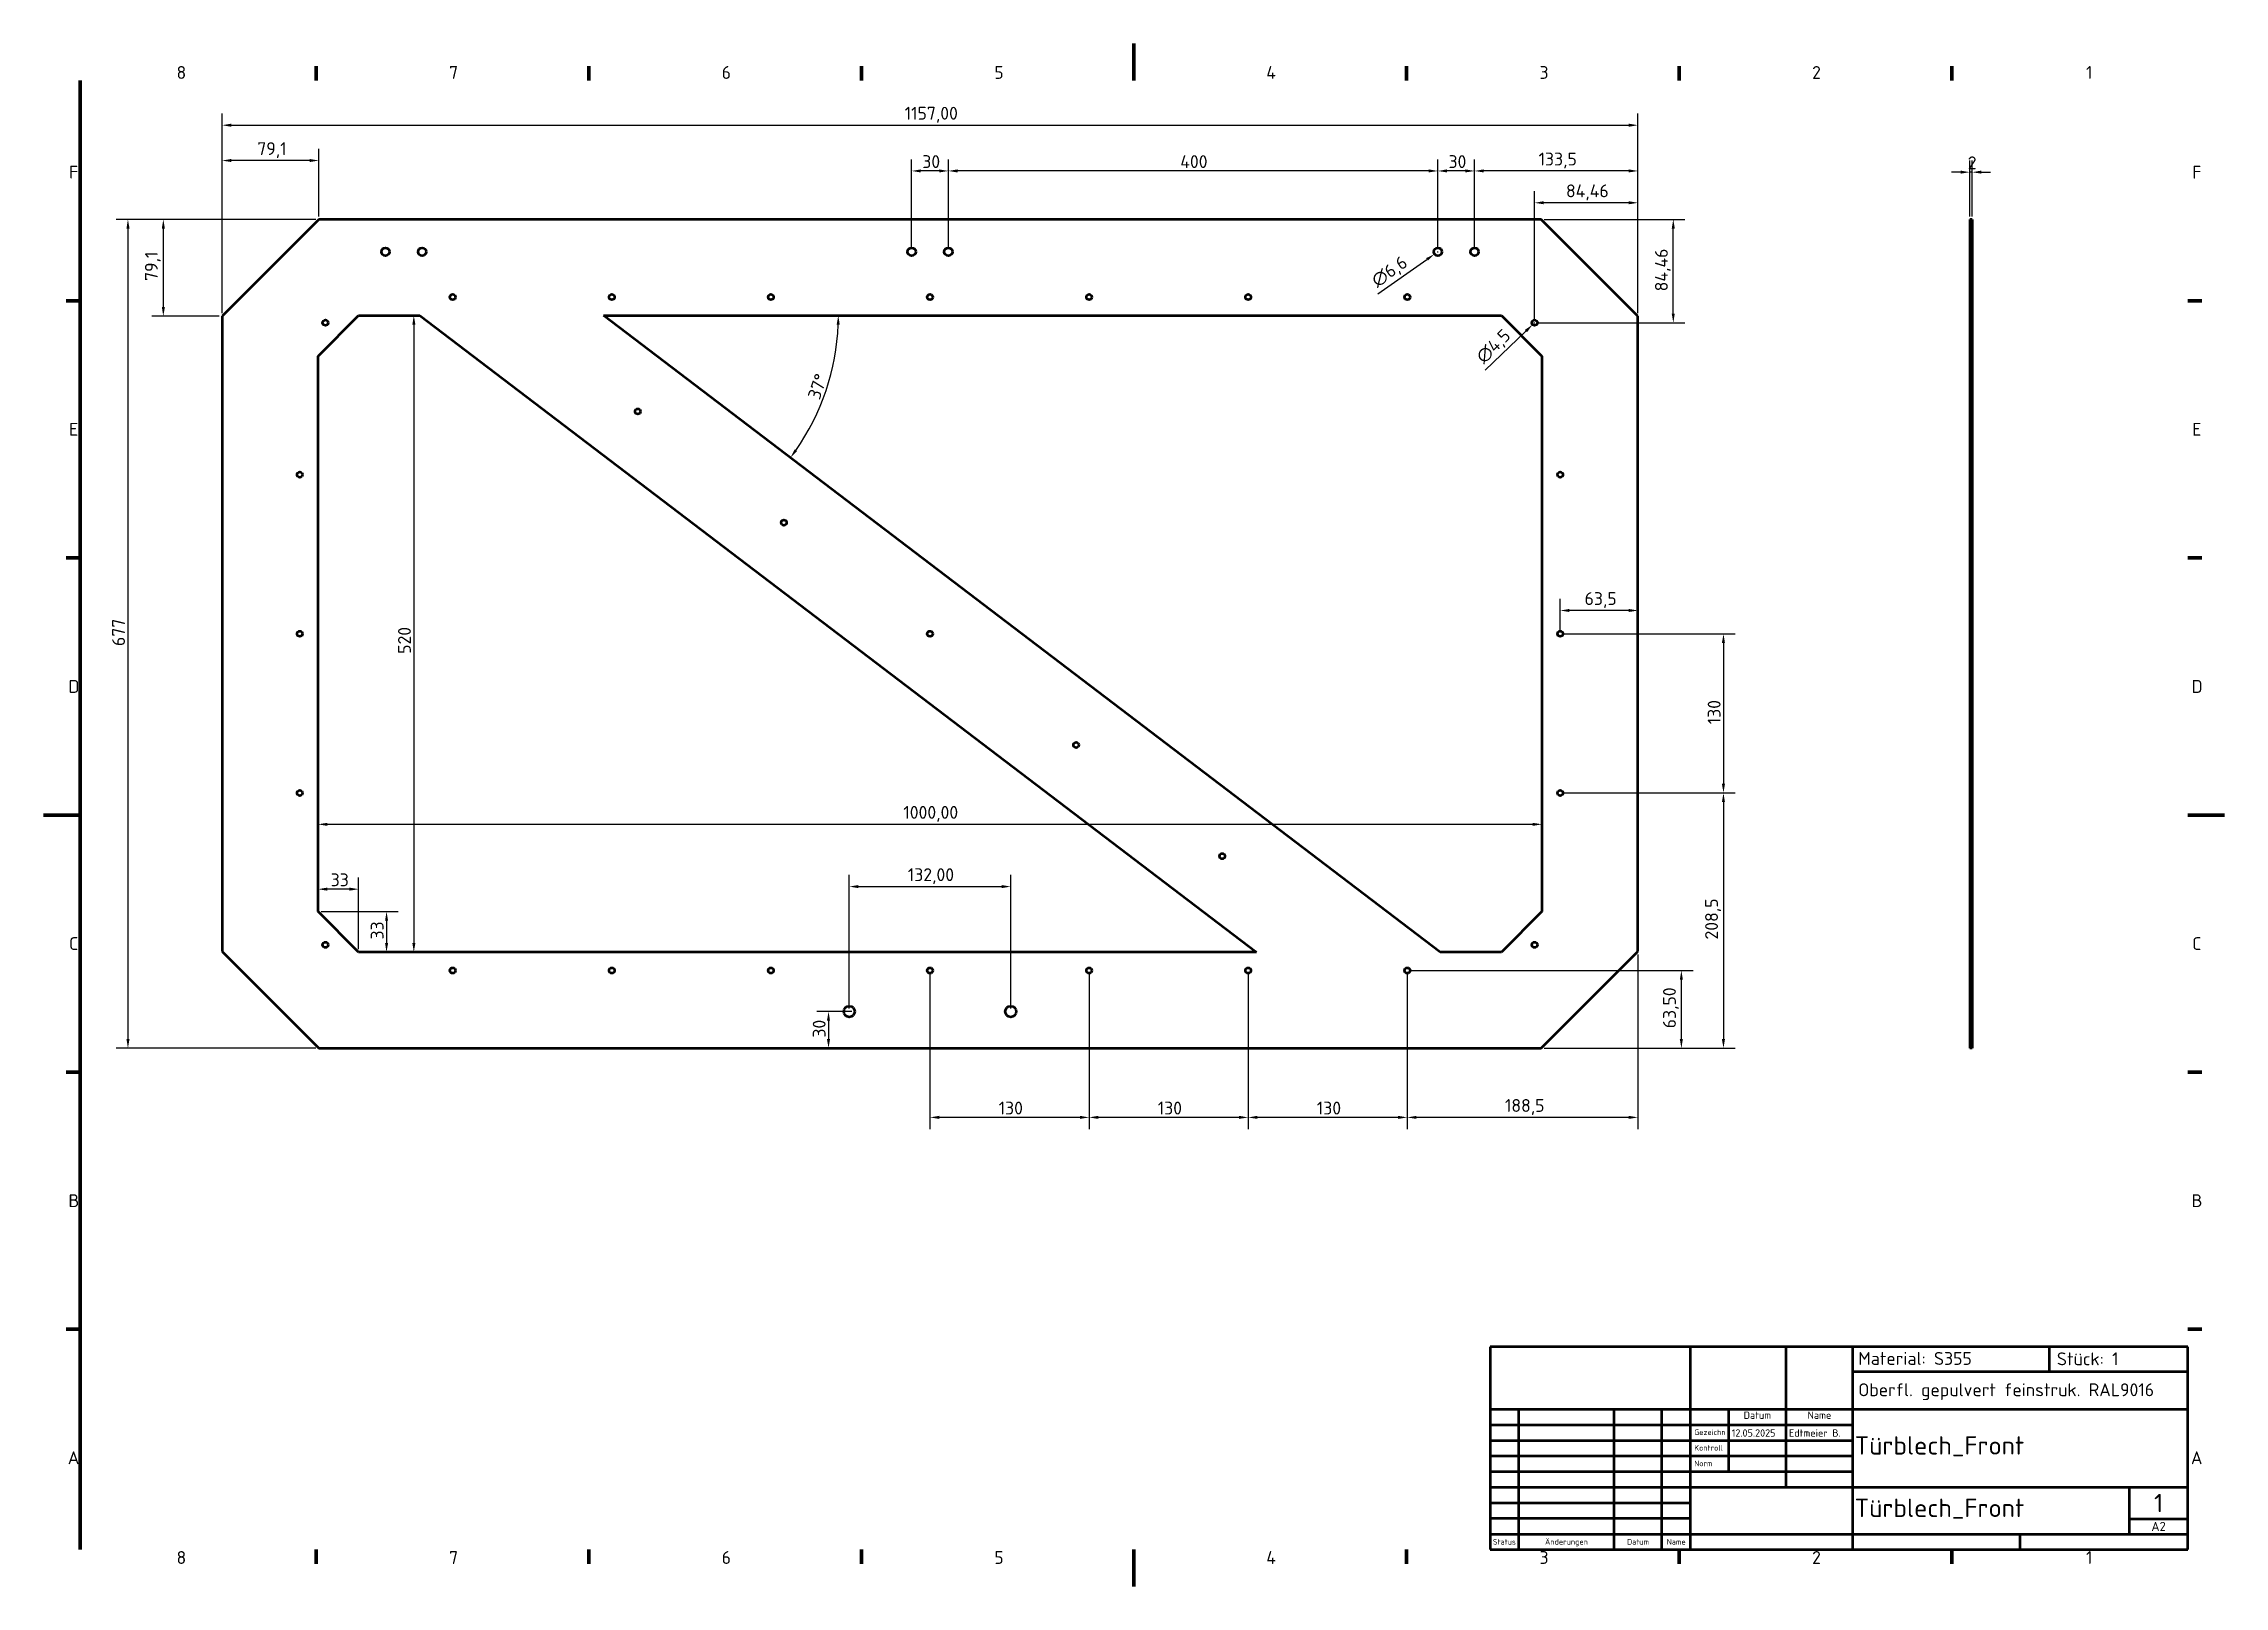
# Model space of a CAD drawing. Header units: millimetres. Extents: x 0 to 1782, y 0 to 1260.
import ezdxf
from ezdxf.enums import TextEntityAlignment as Align

# ---------------------------------------------------------------- set-up
doc = ezdxf.new("R2010")
doc.units = ezdxf.units.MM
doc.header["$LTSCALE"] = 3
doc.linetypes.add('DASHED', pattern=[0.2067, 0.1654, -0.0413])
for name, color, linetype, lineweight in [('Bemaßung (ISO)', 7, 'Continuous', 25), ('Rahmen (ISO)', 7, 'Continuous', 70), ('Sichtbar (ISO)', 7, 'Continuous', 50), ('Symbol (ISO)', 7, 'Continuous', 25), ('Titel (ISO)', 7, 'Continuous', 50), ('Verdeckt (ISO)', 7, 'DASHED', 35)]:
    doc.layers.add(name, color=color, linetype=linetype, lineweight=lineweight)
doc.styles.add('Notiztext (DIN)', font='isocpeur.ttf')
doc.styles.add('Textstil11', font='isocpeur.ttf')
doc.styles.add('Textstil13', font='isocpeur.ttf')
doc.styles.add('Textstil14', font='isocpeur.ttf')
doc.styles.add('Textstil19', font='isocpeur.ttf')
doc.dimstyles.new('Standard (DIN)', dxfattribs={"dimscale": 3, "dimtxt": 3.5, "dimasz": 2.5, "dimexe": 3.175, "dimexo": 0.8, "dimgap": 0.8, "dimtad": 1, "dimrnd": 1e-08, "dimzin": 0, "dimtxsty": 'Notiztext (DIN)', "dimcen": 0.09, "dimdle": 10, "dimclrd": 256, "dimclre": 256, "dimclrt": 256, "dimadec": 0, "dimazin": 0, "dimtfac": 1, "dimtmove": 0, "dimatfit": 3, "dimfxl": 0, "dimtolj": 1, "dimtzin": 0, "dimlwd": -1, "dimlwe": -1, "dimarcsym": 0})

# ---------------------------------------------------------------- blocks, each defined once
blk = doc.blocks.new('Ränder Vorgaberahmen')
at = {"layer": 'Rahmen (ISO)'}
for p, q in [((74.25, 410), (74.25, 413.9)), ((148.5, 410), (148.5, 413.9)), ((222.75, 410), (222.75, 413.9)), ((371.25, 410), (371.25, 413.9)), ((445.5, 410), (445.5, 413.9)), ((519.75, 410), (519.75, 413.9)), ((10, 350), (6.1, 350)), ((584, 350), (587.9, 350)), ((10, 280), (6.1, 280)), ((584, 280), (587.9, 280)), ((10, 140), (6.1, 140)), ((584, 140), (587.9, 140)), ((10, 70), (6.1, 70)), ((584, 70), (587.9, 70)), ((74.25, 10), (74.25, 6.1)), ((148.5, 10), (148.5, 6.1)), ((222.75, 10), (222.75, 6.1)), ((371.25, 10), (371.25, 6.1)), ((445.5, 10), (445.5, 6.1)), ((519.75, 10), (519.75, 6.1))]:
    blk.add_line(p, q, dxfattribs=at)
at = {"layer": 'Rahmen (ISO)', "flags": 128}
for points in [[(297, 420), (297, 410)], [(10, 10), (10, 410)], [(0, 210), (10, 210)], [(594, 210), (584, 210)], [(297, 0), (297, 10)]]:
    blk.add_lwpolyline(points, dxfattribs=at)
at = {"layer": 'Rahmen (ISO)', "char_height": 3.5, "attachment_point": 7, "style": 'Notiztext (DIN)'}
for s, insert in [('8', (36.2, 410.4)), ('7', (110.45, 410.4)), ('6', (184.7, 410.4)), ('5', (258.95, 410.4)), ('4', (333.03, 410.4)), ('3', (407.45, 410.4)), ('2', (481.7, 410.4)), ('1', (556.3, 410.4)), ('F', (6.93, 383.25)), ('F', (585.23, 383.25)), ('E', (6.93, 313.25)), ('E', (585.23, 313.25)), ('D', (6.75, 243.25)), ('D', (585.05, 243.25)), ('C', (6.93, 173.25)), ('C', (585.23, 173.25)), ('B', (6.75, 103.25)), ('B', (585.05, 103.25)), ('A', (6.58, 33.25)), ('A', (584.88, 33.25)), ('8', (36.2, 6.1)), ('7', (110.45, 6.1)), ('6', (184.7, 6.1)), ('5', (258.95, 6.1)), ('4', (333.03, 6.1)), ('3', (407.45, 6.1)), ('2', (481.7, 6.1)), ('1', (556.3, 6.1))]:
    blk.add_mtext(s, dxfattribs=dict(at, insert=insert))
blk = doc.blocks.new('Schriftfelder DIN')
at = {"layer": 'Titel (ISO)'}
for p, q in [((288.4, 155.08), (98.4, 155.08)), ((98.4, 155.08), (98.4, 99.83)), ((153, 99.83), (153, 155.08)), ((179, 138.08), (179, 155.08)), ((197.2, 99.83), (197.2, 155.08)), ((250.8, 148.33), (250.8, 155.08)), ((288.4, 99.83), (288.4, 155.08)), ((197.2, 148.33), (288.4, 148.33)), ((98.4, 138.08), (288.4, 138.08)), ((106.2, 99.83), (106.2, 138.08)), ((132.2, 99.83), (132.2, 138.08)), ((145.2, 99.83), (145.2, 138.08)), ((163.4, 121.08), (163.4, 138.08)), ((179, 116.83), (179, 138.08)), ((98.4, 133.83), (153, 133.83)), ((153, 133.83), (197.2, 133.83)), ((98.4, 129.58), (153, 129.58)), ((98.4, 125.33), (153, 125.33)), ((153, 129.58), (197.2, 129.58)), ((153, 125.33), (197.2, 125.33)), ((98.4, 121.08), (153, 121.08)), ((153, 121.08), (197.2, 121.08)), ((98.4, 116.83), (153, 116.83)), ((153, 116.83), (288.4, 116.83)), ((272.6, 104.08), (272.6, 116.83)), ((98.4, 112.58), (153, 112.58)), ((153, 108.33), (98.4, 108.33)), ((272.6, 108.22), (288.4, 108.22)), ((98.4, 104.08), (153, 104.08)), ((153, 104.08), (197.2, 104.08)), ((197.2, 104.08), (288.4, 104.08)), ((242.8, 99.83), (242.8, 104.08)), ((98.4, 99.83), (288.4, 99.83))]:
    blk.add_line(p, q, dxfattribs=at)
at = {"layer": 'Titel (ISO)', "style": 'Textstil14'}
for s, p in [('Datum', (171.2, 134.83)), ('Name', (188.1, 134.83))]:
    blk.add_text(s, height=2, dxfattribs=at).set_placement(p, align=Align.BOTTOM_CENTER)
at = {"layer": 'Titel (ISO)', "style": 'Textstil13'}
for s, p in [('Gezeichn', (154, 130.58)), ('Kontroll', (154, 126.33)), ('Norm', (154, 122.08))]:
    blk.add_text(s, height=1.5, dxfattribs=at).set_placement(p, align=Align.BOTTOM_LEFT)
for s, p in [('Status', (102.3, 101.95)), ('Änderungen', (119.2, 101.95)), ('Datum', (138.7, 101.95)), ('Name', (149.1, 101.95))]:
    blk.add_text(s, height=1.5, dxfattribs=at).set_placement(p, align=Align.MIDDLE_CENTER)
at = {"layer": 'Titel (ISO)'}
for tag, p, height, style in [('ERSTELLUNGSDATUM_001', (164.2, 130.58), 2, 'Textstil14'), ('AUTOR_001', (179.8, 130.58), 2, 'Textstil14'), ('TITEL_001', (197.7, 125.7), 5, 'Textstil11'), ('BAUTEILNUMMER_001', (197.7, 108.7), 5, 'Textstil11'), ('Blattnummer_001', (279.25, 110.02), 5, 'Textstil11'), ('Blattgröße_001', (278.51, 104.9), 2.49, 'Textstil19')]:
    blk.add_attdef(tag, p, '', height=height, dxfattribs=dict(at, style=style))
at = {"layer": 'Titel (ISO)', "style": 'Textstil14'}
for tag, p in [('KONTROLLDATUM', (164.4, 126.33)), ('KONTROLLIERT_VON', (180, 126.33)), ('GENEHM.DAT._KONSTR.', (164.4, 122.08)), ('KONSTR._GEN._VON', (180, 122.08))]:
    blk.add_attdef(tag, text='', height=2, dxfattribs=at).set_placement(p, align=Align.BOTTOM_LEFT)
blk = doc.blocks.new('*D5')
at = {"layer": 'Bemaßung (ISO)'}
for p, q in [((222.5, 1116.5), (59.4, 1116.5)), ((68.9, 1109), (68.9, 447)), ((222.5, 439.5), (59.4, 439.5))]:
    blk.add_line(p, q, dxfattribs=at)
for points in [[(67.7, 1109), (70.2, 1109), (68.9, 1116.5)], [(67.7, 447), (70.2, 447), (68.9, 439.5)]]:
    blk.add_solid(points, dxfattribs=at)
at = {"layer": 'Defpoints', "color": 0}
for p in [(224.9, 1116.5), (68.9, 439.5), (224.9, 439.5)]:
    blk.add_point(p, dxfattribs=at)
at = {"layer": 'Bemaßung (ISO)', "insert": (56, 768), "char_height": 10.5, "attachment_point": 1, "rotation": 90, "style": 'Notiztext (DIN)'}
blk.add_mtext('\\A1;677', dxfattribs=at)
blk = doc.blocks.new('*D6')
at = {"layer": 'Bemaßung (ISO)'}
for p, q in [((145.8, 1039.8), (145.8, 1202.9)), ((1302.8, 1039.8), (1302.8, 1202.9)), ((153.3, 1193.4), (1295.3, 1193.4))]:
    blk.add_line(p, q, dxfattribs=at)
for points in [[(153.3, 1194.6), (153.3, 1192.1), (145.8, 1193.4)], [(1295.3, 1194.6), (1295.3, 1192.1), (1302.8, 1193.4)]]:
    blk.add_solid(points, dxfattribs=at)
at = {"layer": 'Defpoints', "color": 0}
for p in [(1302.8, 1193.4), (145.8, 1037.4), (1302.8, 1037.4)]:
    blk.add_point(p, dxfattribs=at)
at = {"layer": 'Bemaßung (ISO)', "insert": (703.6, 1208.4), "char_height": 10.5, "attachment_point": 1, "style": 'Notiztext (DIN)'}
blk.add_mtext('\\A1;1157,00', dxfattribs=at)
blk = doc.blocks.new('*D7')
at = {"layer": 'Bemaßung (ISO)'}
for p, q in [((222.5, 1116.5), (88.3, 1116.5)), ((97.8, 1109), (97.8, 1044.9)), ((143.4, 1037.4), (88.3, 1037.4))]:
    blk.add_line(p, q, dxfattribs=at)
for points in [[(96.6, 1109), (99.1, 1109), (97.8, 1116.5)], [(96.6, 1044.9), (99.1, 1044.9), (97.8, 1037.4)]]:
    blk.add_solid(points, dxfattribs=at)
at = {"layer": 'Defpoints', "color": 0}
for p in [(224.9, 1116.5), (97.8, 1037.4), (145.8, 1037.4)]:
    blk.add_point(p, dxfattribs=at)
at = {"layer": 'Bemaßung (ISO)', "insert": (82.8, 1066.2), "char_height": 10.5, "attachment_point": 1, "rotation": 90, "style": 'Notiztext (DIN)'}
blk.add_mtext('\\A1;79,1', dxfattribs=at)
blk = doc.blocks.new('*D8')
at = {"layer": 'Bemaßung (ISO)'}
for p, q in [((145.8, 1039.8), (145.8, 1174)), ((217.4, 1164.5), (153.3, 1164.5)), ((224.9, 1118.9), (224.9, 1174))]:
    blk.add_line(p, q, dxfattribs=at)
for points in [[(153.3, 1165.8), (153.3, 1163.3), (145.8, 1164.5)], [(217.4, 1165.8), (217.4, 1163.3), (224.9, 1164.5)]]:
    blk.add_solid(points, dxfattribs=at)
at = {"layer": 'Defpoints', "color": 0}
for p in [(145.8, 1164.5), (224.9, 1116.5), (145.8, 1037.4)]:
    blk.add_point(p, dxfattribs=at)
at = {"layer": 'Bemaßung (ISO)', "insert": (174.6, 1179.5), "char_height": 10.5, "attachment_point": 1, "style": 'Notiztext (DIN)'}
blk.add_mtext('\\A1;79,1', dxfattribs=at)
blk = doc.blocks.new('*D9')
at = {"layer": 'Bemaßung (ISO)'}
for p, q in [((1169.3, 1092.4), (1169.3, 1165.5)), ((1302.8, 1039.8), (1302.8, 1165.5)), ((1295.3, 1156), (1176.8, 1156))]:
    blk.add_line(p, q, dxfattribs=at)
for points in [[(1176.8, 1157.3), (1176.8, 1154.8), (1169.3, 1156)], [(1295.3, 1157.3), (1295.3, 1154.8), (1302.8, 1156)]]:
    blk.add_solid(points, dxfattribs=at)
at = {"layer": 'Defpoints', "color": 0}
for p in [(1169.3, 1156), (1169.3, 1090), (1302.8, 1037.4)]:
    blk.add_point(p, dxfattribs=at)
at = {"layer": 'Bemaßung (ISO)', "insert": (1221.6, 1171), "char_height": 10.5, "attachment_point": 1, "style": 'Notiztext (DIN)'}
blk.add_mtext('\\A1;133,5', dxfattribs=at)
blk = doc.blocks.new('*D10')
at = {"layer": 'Bemaßung (ISO)'}
for p, q in [((1139.3, 1092.4), (1139.3, 1165.5)), ((1169.3, 1092.4), (1169.3, 1165.5)), ((1161.8, 1156), (1146.8, 1156))]:
    blk.add_line(p, q, dxfattribs=at)
for points in [[(1146.8, 1157.3), (1146.8, 1154.8), (1139.3, 1156)], [(1161.8, 1157.3), (1161.8, 1154.8), (1169.3, 1156)]]:
    blk.add_solid(points, dxfattribs=at)
at = {"layer": 'Defpoints', "color": 0}
for p in [(1139.3, 1156), (1139.3, 1090), (1169.3, 1090)]:
    blk.add_point(p, dxfattribs=at)
at = {"layer": 'Bemaßung (ISO)', "insert": (1148, 1168.9), "char_height": 10.5, "attachment_point": 1, "style": 'Notiztext (DIN)'}
blk.add_mtext('\\A1;30', dxfattribs=at)
blk = doc.blocks.new('*D11')
at = {"layer": 'Bemaßung (ISO)'}
for p, q in [((739.3, 1092.4), (739.3, 1165.5)), ((1139.3, 1092.4), (1139.3, 1165.5)), ((1131.8, 1156), (746.8, 1156))]:
    blk.add_line(p, q, dxfattribs=at)
for points in [[(746.8, 1157.3), (746.8, 1154.8), (739.3, 1156)], [(1131.8, 1157.3), (1131.8, 1154.8), (1139.3, 1156)]]:
    blk.add_solid(points, dxfattribs=at)
at = {"layer": 'Defpoints', "color": 0}
for p in [(739.3, 1156), (739.3, 1090), (1139.3, 1090)]:
    blk.add_point(p, dxfattribs=at)
at = {"layer": 'Bemaßung (ISO)', "insert": (928.8, 1168.9), "char_height": 10.5, "attachment_point": 1, "style": 'Notiztext (DIN)'}
blk.add_mtext('\\A1;400', dxfattribs=at)
blk = doc.blocks.new('*D12')
at = {"layer": 'Bemaßung (ISO)'}
for p, q in [((709.3, 1092.4), (709.3, 1165.5)), ((739.3, 1092.4), (739.3, 1165.5)), ((731.8, 1156), (716.8, 1156))]:
    blk.add_line(p, q, dxfattribs=at)
for points in [[(716.8, 1157.3), (716.8, 1154.8), (709.3, 1156)], [(731.8, 1157.3), (731.8, 1154.8), (739.3, 1156)]]:
    blk.add_solid(points, dxfattribs=at)
at = {"layer": 'Defpoints', "color": 0}
for p in [(709.3, 1156), (709.3, 1090), (739.3, 1090)]:
    blk.add_point(p, dxfattribs=at)
at = {"layer": 'Bemaßung (ISO)', "insert": (718, 1168.9), "char_height": 10.5, "attachment_point": 1, "style": 'Notiztext (DIN)'}
blk.add_mtext('\\A1;30', dxfattribs=at)
blk = doc.blocks.new('*D13')
at = {"layer": 'Bemaßung (ISO)'}
for p, q in [((1114.3, 500.6), (1114.3, 373.5)), ((1302.8, 516.2), (1302.8, 373.5)), ((1295.3, 383), (1121.8, 383))]:
    blk.add_line(p, q, dxfattribs=at)
for points in [[(1121.8, 384.3), (1121.8, 381.8), (1114.3, 383)], [(1295.3, 384.3), (1295.3, 381.8), (1302.8, 383)]]:
    blk.add_solid(points, dxfattribs=at)
at = {"layer": 'Defpoints', "color": 0}
for p in [(1302.8, 518.6), (1114.3, 503), (1114.3, 383)]:
    blk.add_point(p, dxfattribs=at)
at = {"layer": 'Bemaßung (ISO)', "insert": (1194.1, 398), "char_height": 10.5, "attachment_point": 1, "style": 'Notiztext (DIN)'}
blk.add_mtext('\\A1;188,5', dxfattribs=at)
blk = doc.blocks.new('*D14')
at = {"layer": 'Bemaßung (ISO)'}
for p, q in [((984.3, 500.6), (984.3, 373.5)), ((1114.3, 500.6), (1114.3, 373.5)), ((1106.8, 383), (991.8, 383))]:
    blk.add_line(p, q, dxfattribs=at)
for points in [[(991.8, 384.3), (991.8, 381.8), (984.3, 383)], [(1106.8, 384.3), (1106.8, 381.8), (1114.3, 383)]]:
    blk.add_solid(points, dxfattribs=at)
at = {"layer": 'Defpoints', "color": 0}
for p in [(984.3, 503), (1114.3, 503), (984.3, 383)]:
    blk.add_point(p, dxfattribs=at)
at = {"layer": 'Bemaßung (ISO)', "insert": (1040.4, 395.9), "char_height": 10.5, "attachment_point": 1, "style": 'Notiztext (DIN)'}
blk.add_mtext('\\A1;130', dxfattribs=at)
blk = doc.blocks.new('*D15')
at = {"layer": 'Bemaßung (ISO)'}
for p, q in [((854.3, 500.6), (854.3, 373.5)), ((984.3, 500.6), (984.3, 373.5)), ((976.8, 383), (861.8, 383))]:
    blk.add_line(p, q, dxfattribs=at)
for points in [[(861.8, 384.3), (861.8, 381.8), (854.3, 383)], [(976.8, 384.3), (976.8, 381.8), (984.3, 383)]]:
    blk.add_solid(points, dxfattribs=at)
at = {"layer": 'Defpoints', "color": 0}
for p in [(854.3, 503), (984.3, 503), (854.3, 383)]:
    blk.add_point(p, dxfattribs=at)
at = {"layer": 'Bemaßung (ISO)', "insert": (910.4, 395.9), "char_height": 10.5, "attachment_point": 1, "style": 'Notiztext (DIN)'}
blk.add_mtext('\\A1;130', dxfattribs=at)
blk = doc.blocks.new('*D16')
at = {"layer": 'Bemaßung (ISO)'}
for p, q in [((724.3, 500.6), (724.3, 373.5)), ((854.3, 500.6), (854.3, 373.5)), ((846.8, 383), (731.8, 383))]:
    blk.add_line(p, q, dxfattribs=at)
for points in [[(731.8, 384.3), (731.8, 381.8), (724.3, 383)], [(846.8, 384.3), (846.8, 381.8), (854.3, 383)]]:
    blk.add_solid(points, dxfattribs=at)
at = {"layer": 'Defpoints', "color": 0}
for p in [(724.3, 503), (854.3, 503), (724.3, 383)]:
    blk.add_point(p, dxfattribs=at)
at = {"layer": 'Bemaßung (ISO)', "insert": (780.4, 395.9), "char_height": 10.5, "attachment_point": 1, "style": 'Notiztext (DIN)'}
blk.add_mtext('\\A1;130', dxfattribs=at)
blk = doc.blocks.new('*D17')
at = {"layer": 'Bemaßung (ISO)'}
for p, q in [((658.3, 471.9), (658.3, 581)), ((665.8, 571.5), (782.8, 571.5)), ((790.3, 471.9), (790.3, 581))]:
    blk.add_line(p, q, dxfattribs=at)
for points in [[(665.8, 572.8), (665.8, 570.3), (658.3, 571.5)], [(782.8, 572.8), (782.8, 570.3), (790.3, 571.5)]]:
    blk.add_solid(points, dxfattribs=at)
at = {"layer": 'Defpoints', "color": 0}
for p in [(790.3, 571.5), (658.3, 469.5), (790.3, 469.5)]:
    blk.add_point(p, dxfattribs=at)
at = {"layer": 'Bemaßung (ISO)', "insert": (706.2, 586.5), "char_height": 10.5, "attachment_point": 1, "style": 'Notiztext (DIN)'}
blk.add_mtext('\\A1;132,00', dxfattribs=at)
blk = doc.blocks.new('*D18')
at = {"layer": 'Bemaßung (ISO)'}
for p, q in [((1116.7, 503), (1347.8, 503)), ((1338.3, 447), (1338.3, 495.5)), ((1226.1, 439.5), (1347.8, 439.5))]:
    blk.add_line(p, q, dxfattribs=at)
for points in [[(1337, 495.5), (1339.5, 495.5), (1338.3, 503)], [(1337, 447), (1339.5, 447), (1338.3, 439.5)]]:
    blk.add_solid(points, dxfattribs=at)
at = {"layer": 'Defpoints', "color": 0}
for p in [(1114.3, 503), (1338.3, 503), (1223.7, 439.5)]:
    blk.add_point(p, dxfattribs=at)
at = {"layer": 'Bemaßung (ISO)', "insert": (1323.3, 455.8), "char_height": 10.5, "attachment_point": 1, "rotation": 90, "style": 'Notiztext (DIN)'}
blk.add_mtext('\\A1;63,50', dxfattribs=at)
blk = doc.blocks.new('*D19')
at = {"layer": 'Bemaßung (ISO)'}
for p, q in [((1241.7, 778), (1382.2, 778)), ((1372.7, 770.5), (1372.7, 655.5)), ((1241.7, 648), (1382.2, 648))]:
    blk.add_line(p, q, dxfattribs=at)
for points in [[(1371.4, 770.5), (1373.9, 770.5), (1372.7, 778)], [(1371.4, 655.5), (1373.9, 655.5), (1372.7, 648)]]:
    blk.add_solid(points, dxfattribs=at)
at = {"layer": 'Defpoints', "color": 0}
for p in [(1239.3, 778), (1239.3, 648), (1372.7, 648)]:
    blk.add_point(p, dxfattribs=at)
at = {"layer": 'Bemaßung (ISO)', "insert": (1359.8, 704.1), "char_height": 10.5, "attachment_point": 1, "rotation": 90, "style": 'Notiztext (DIN)'}
blk.add_mtext('\\A1;130', dxfattribs=at)
blk = doc.blocks.new('*D20')
at = {"layer": 'Bemaßung (ISO)'}
for p, q in [((1241.7, 648), (1382.2, 648)), ((1372.7, 640.5), (1372.7, 447)), ((1226.1, 439.5), (1382.2, 439.5))]:
    blk.add_line(p, q, dxfattribs=at)
for points in [[(1371.4, 640.5), (1373.9, 640.5), (1372.7, 648)], [(1371.4, 447), (1373.9, 447), (1372.7, 439.5)]]:
    blk.add_solid(points, dxfattribs=at)
at = {"layer": 'Defpoints', "color": 0}
for p in [(1239.3, 648), (1223.7, 439.5), (1372.7, 439.5)]:
    blk.add_point(p, dxfattribs=at)
at = {"layer": 'Bemaßung (ISO)', "insert": (1357.7, 528.3), "char_height": 10.5, "attachment_point": 1, "rotation": 90, "style": 'Notiztext (DIN)'}
blk.add_mtext('\\A1;208,5', dxfattribs=at)
blk = doc.blocks.new('*D21')
at = {"layer": 'Bemaßung (ISO)'}
for p, q in [((1239.3, 780.4), (1239.3, 806.6)), ((1295.3, 797), (1246.8, 797))]:
    blk.add_line(p, q, dxfattribs=at)
for points in [[(1246.8, 798.3), (1246.8, 795.8), (1239.3, 797)], [(1295.3, 798.3), (1295.3, 795.8), (1302.8, 797)]]:
    blk.add_solid(points, dxfattribs=at)
at = {"layer": 'Defpoints', "color": 0}
for p in [(1239.3, 797), (1302.8, 797), (1239.3, 778)]:
    blk.add_point(p, dxfattribs=at)
at = {"layer": 'Bemaßung (ISO)', "insert": (1259.2, 812), "char_height": 10.5, "attachment_point": 1, "style": 'Notiztext (DIN)'}
blk.add_mtext('\\A1;63,5', dxfattribs=at)
blk = doc.blocks.new('*D22')
at = {"layer": 'Bemaßung (ISO)'}
for p, q in [((1218.3, 1034.4), (1218.3, 1139.5)), ((1295.3, 1130), (1225.8, 1130)), ((1302.8, 1039.8), (1302.8, 1139.5))]:
    blk.add_line(p, q, dxfattribs=at)
for points in [[(1225.8, 1131.3), (1225.8, 1128.8), (1218.3, 1130)], [(1295.3, 1131.3), (1295.3, 1128.8), (1302.8, 1130)]]:
    blk.add_solid(points, dxfattribs=at)
at = {"layer": 'Defpoints', "color": 0}
for p in [(1218.3, 1130), (1302.8, 1037.4), (1218.3, 1032)]:
    blk.add_point(p, dxfattribs=at)
at = {"layer": 'Bemaßung (ISO)', "insert": (1244, 1145), "char_height": 10.5, "attachment_point": 1, "style": 'Notiztext (DIN)'}
blk.add_mtext('\\A1;84,46', dxfattribs=at)
blk = doc.blocks.new('*D23')
at = {"layer": 'Bemaßung (ISO)'}
for p, q in [((1226.1, 1116.5), (1341.2, 1116.5)), ((1331.7, 1039.5), (1331.7, 1109)), ((1220.7, 1032), (1341.2, 1032))]:
    blk.add_line(p, q, dxfattribs=at)
for points in [[(1330.4, 1109), (1332.9, 1109), (1331.7, 1116.5)], [(1330.4, 1039.5), (1332.9, 1039.5), (1331.7, 1032)]]:
    blk.add_solid(points, dxfattribs=at)
at = {"layer": 'Defpoints', "color": 0}
for p in [(1223.7, 1116.5), (1331.7, 1116.5), (1218.3, 1032)]:
    blk.add_point(p, dxfattribs=at)
at = {"layer": 'Bemaßung (ISO)', "insert": (1316.7, 1057.7), "char_height": 10.5, "attachment_point": 1, "rotation": 90, "style": 'Notiztext (DIN)'}
blk.add_mtext('\\A1;84,46', dxfattribs=at)
blk = doc.blocks.new('*D24')
at = {"layer": 'Bemaßung (ISO)'}
for p, q in [((1177.9, 993.3), (1211.3, 1025.3)), ((1218.1, 1032), (1218.6, 1032)), ((1218.3, 1031.8), (1218.3, 1032.3))]:
    blk.add_line(p, q, dxfattribs=at)
blk.add_solid([(1210.4, 1026.2), (1212.2, 1024.4), (1216.7, 1030.5)], dxfattribs=at)
at = {"layer": 'Defpoints', "color": 0}
for p in [(1220, 1033.6), (1216.7, 1030.5)]:
    blk.add_point(p, dxfattribs=at)
at = {"layer": 'Bemaßung (ISO)', "insert": (1169.3, 1005.8), "char_height": 10.5, "attachment_point": 1, "rotation": 43.7989, "style": 'Notiztext (DIN)'}
blk.add_mtext('\\A1;∅4,5', dxfattribs=at)
blk = doc.blocks.new('*D25')
at = {"layer": 'Bemaßung (ISO)'}
for p, q in [((1139, 1090), (1139.6, 1090)), ((1139.3, 1089.7), (1139.3, 1090.3)), ((1090.2, 1055.7), (1130.4, 1083.8))]:
    blk.add_line(p, q, dxfattribs=at)
blk.add_solid([(1129.7, 1084.8), (1131.2, 1082.8), (1136.6, 1088.1)], dxfattribs=at)
at = {"layer": 'Defpoints', "color": 0}
for p in [(1136.6, 1088.1), (1142, 1091.9)]:
    blk.add_point(p, dxfattribs=at)
at = {"layer": 'Bemaßung (ISO)', "insert": (1083.6, 1069.4), "char_height": 10.5, "attachment_point": 1, "rotation": 34.9118, "style": 'Notiztext (DIN)'}
blk.add_mtext('\\A1;∅6,6', dxfattribs=at)
blk = doc.blocks.new('*D26')
at = {"layer": 'Bemaßung (ISO)'}
for p, q in [((660.4, 469.5), (631.8, 469.5)), ((641.4, 462), (641.4, 447))]:
    blk.add_line(p, q, dxfattribs=at)
for points in [[(640.1, 462), (642.6, 462), (641.4, 469.5)], [(640.1, 447), (642.6, 447), (641.4, 439.5)]]:
    blk.add_solid(points, dxfattribs=at)
at = {"layer": 'Defpoints', "color": 0}
for p in [(662.8, 469.5), (641.4, 439.5), (641.4, 439.5)]:
    blk.add_point(p, dxfattribs=at)
at = {"layer": 'Bemaßung (ISO)', "insert": (628.5, 448.2), "char_height": 10.5, "attachment_point": 1, "rotation": 90, "style": 'Notiztext (DIN)'}
blk.add_mtext('\\A1;30', dxfattribs=at)
blk = doc.blocks.new('*D27')
at = {"layer": 'Bemaßung (ISO)'}
blk.add_line((302.5, 1030.5), (302.5, 525.5), dxfattribs=at)
for points in [[(301.3, 1030.5), (303.8, 1030.5), (302.5, 1038)], [(301.3, 525.5), (303.8, 525.5), (302.5, 518)]]:
    blk.add_solid(points, dxfattribs=at)
at = {"layer": 'Defpoints', "color": 0}
for p in [(291.4, 1038), (291.4, 518), (302.5, 518)]:
    blk.add_point(p, dxfattribs=at)
at = {"layer": 'Bemaßung (ISO)', "insert": (289.6, 761.6), "char_height": 10.5, "attachment_point": 1, "rotation": 90, "style": 'Notiztext (DIN)'}
blk.add_mtext('\\A1;520', dxfattribs=at)
blk = doc.blocks.new('*D28')
at = {"layer": 'Bemaßung (ISO)'}
blk.add_line((231.8, 622.4), (1216.8, 622.4), dxfattribs=at)
for points in [[(231.8, 623.6), (231.8, 621.1), (224.3, 622.4)], [(1216.8, 623.6), (1216.8, 621.1), (1224.3, 622.4)]]:
    blk.add_solid(points, dxfattribs=at)
at = {"layer": 'Defpoints', "color": 0}
for p in [(224.3, 622.4), (1224.3, 622.4), (1224.3, 622.4)]:
    blk.add_point(p, dxfattribs=at)
at = {"layer": 'Bemaßung (ISO)', "insert": (702.5, 637.4), "char_height": 10.5, "attachment_point": 1, "style": 'Notiztext (DIN)'}
blk.add_mtext('\\A1;1000,00', dxfattribs=at)
blk = doc.blocks.new('*D29')
at = {"layer": 'Bemaßung (ISO)'}
for p, q in [((257.4, 520.4), (257.4, 578.9)), ((249.9, 569.4), (231.8, 569.4))]:
    blk.add_line(p, q, dxfattribs=at)
for points in [[(231.8, 570.7), (231.8, 568.2), (224.3, 569.4)], [(249.9, 570.7), (249.9, 568.2), (257.4, 569.4)]]:
    blk.add_solid(points, dxfattribs=at)
at = {"layer": 'Defpoints', "color": 0}
for p in [(224.3, 569.4), (224.3, 551.1), (257.4, 518)]:
    blk.add_point(p, dxfattribs=at)
at = {"layer": 'Bemaßung (ISO)', "insert": (234.6, 582.3), "char_height": 10.5, "attachment_point": 1, "style": 'Notiztext (DIN)'}
blk.add_mtext('\\A1;33', dxfattribs=at)
blk = doc.blocks.new('*D30')
at = {"layer": 'Bemaßung (ISO)'}
for p, q in [((226.7, 551.1), (289.8, 551.1)), ((280.2, 543.6), (280.2, 525.5))]:
    blk.add_line(p, q, dxfattribs=at)
for points in [[(279, 543.6), (281.5, 543.6), (280.2, 551.1)], [(279, 525.5), (281.5, 525.5), (280.2, 518)]]:
    blk.add_solid(points, dxfattribs=at)
at = {"layer": 'Defpoints', "color": 0}
for p in [(224.3, 551.1), (257.4, 518), (280.2, 518)]:
    blk.add_point(p, dxfattribs=at)
at = {"layer": 'Bemaßung (ISO)', "insert": (267.3, 528.3), "char_height": 10.5, "attachment_point": 1, "rotation": 90, "style": 'Notiztext (DIN)'}
blk.add_mtext('\\A1;33', dxfattribs=at)
blk = doc.blocks.new('*D31')
at = {"layer": 'Bemaßung (ISO)'}
blk.add_arc((457.4, 1038), 192, 324.9839, 357.7617, dxfattribs=at)
for points in [[(648, 1030.5), (650.5, 1030.5), (649.4, 1038)], [(615.7, 927.1), (613.7, 928.6), (610.3, 921.8)]]:
    blk.add_solid(points, dxfattribs=at)
at = {"layer": 'Defpoints', "color": 0}
for p in [(457.4, 1038), (459.8, 1038), (631.7, 957.4), (1141.2, 518)]:
    blk.add_point(p, dxfattribs=at)
at = {"layer": 'Bemaßung (ISO)', "insert": (624.1, 971.8), "char_height": 10.5, "attachment_point": 1, "rotation": 71.3728, "style": 'Notiztext (DIN)'}
blk.add_mtext('\\A1;37°', dxfattribs=at)
blk = doc.blocks.new('*D32')
at = {"layer": 'Bemaßung (ISO)'}
for p, q in [((1573.9, 1118.9), (1573.9, 1164.5)), ((1575.9, 1118.9), (1575.9, 1164.5)), ((1566.4, 1155), (1558.9, 1155)), ((1575.9, 1155), (1573.9, 1155)), ((1583.4, 1155), (1590.9, 1155))]:
    blk.add_line(p, q, dxfattribs=at)
for points in [[(1566.4, 1156.3), (1566.4, 1153.8), (1573.9, 1155)], [(1583.4, 1156.3), (1583.4, 1153.8), (1575.9, 1155)]]:
    blk.add_solid(points, dxfattribs=at)
at = {"layer": 'Defpoints', "color": 0}
for p in [(1573.9, 1155), (1573.9, 1116.5), (1575.9, 1116.5)]:
    blk.add_point(p, dxfattribs=at)
at = {"layer": 'Bemaßung (ISO)', "insert": (1572.3, 1167.9), "char_height": 10.5, "attachment_point": 1, "style": 'Notiztext (DIN)'}
blk.add_mtext('\\A1;2', dxfattribs=at)

msp = doc.modelspace()

# ---------------------------------------------------------------- linework, layer by layer
at = {"layer": 'Sichtbar (ISO)'}
for p, q in [((224.924, 1116.502), (145.803, 1037.381)), ((1223.682, 1116.502), (224.924, 1116.502)), ((1302.803, 1037.381), (1223.682, 1116.502)), ((1575.926, 1116.502), (1573.926, 1116.502)), ((1573.926, 1116.502), (1573.926, 1037.381)), ((1575.926, 1116.502), (1575.926, 1037.381)), ((145.803, 1037.381), (145.803, 518.623)), ((224.303, 1004.865), (257.44, 1038.002)), ((257.44, 1038.002), (307.44, 1038.002)), ((307.44, 1038.002), (991.166, 518.002)), ((457.44, 1038.002), (1191.166, 1038.002)), ((1141.166, 518.002), (457.44, 1038.002)), ((1191.166, 1038.002), (1224.303, 1004.865)), ((1302.803, 518.623), (1302.803, 1037.381)), ((1575.926, 1037.381), (1573.926, 1037.381)), ((1573.926, 1037.381), (1573.926, 518.623)), ((1575.926, 1037.381), (1575.926, 518.623)), ((224.303, 551.139), (224.303, 1004.865)), ((1224.303, 1004.865), (1224.303, 551.139)), ((257.44, 518.002), (224.303, 551.139)), ((1224.303, 551.139), (1191.166, 518.002)), ((145.803, 518.623), (224.924, 439.502)), ((991.166, 518.002), (257.44, 518.002)), ((1191.166, 518.002), (1141.166, 518.002)), ((1223.682, 439.502), (1302.803, 518.623)), ((1575.926, 518.623), (1573.926, 518.623)), ((1573.926, 518.623), (1573.926, 439.502)), ((1575.926, 518.623), (1575.926, 439.502)), ((224.924, 439.502), (1223.682, 439.502)), ((1575.926, 439.502), (1573.926, 439.502))]:
    msp.add_line(p, q, dxfattribs=at)
for centre, radius in [((279.303, 1090.002), 3.3), ((309.303, 1090.002), 3.3), ((709.303, 1090.002), 3.3), ((739.303, 1090.002), 3.3), ((1139.303, 1090.002), 3.3), ((1169.303, 1090.002), 3.3), ((334.303, 1053.002), 2.25), ((464.303, 1053.002), 2.25), ((594.303, 1053.002), 2.25), ((724.303, 1053.002), 2.25), ((854.303, 1053.002), 2.25), ((984.303, 1053.002), 2.25), ((1114.303, 1053.002), 2.25), ((230.265, 1032.04), 2.25), ((1218.341, 1032.04), 2.25), ((485.516, 959.609), 2.25), ((209.303, 908.002), 2.25), ((1239.303, 908.002), 2.25), ((604.91, 868.805), 2.25), ((209.303, 778.002), 2.25), ((724.303, 778.002), 2.25), ((1239.303, 778.002), 2.25), ((843.696, 687.199), 2.25), ((209.303, 648.002), 2.25), ((1239.303, 648.002), 2.25), ((963.09, 596.396), 2.25), ((230.265, 523.964), 2.25), ((1218.341, 523.964), 2.25), ((334.303, 503.002), 2.25), ((464.303, 503.002), 2.25), ((594.303, 503.002), 2.25), ((724.303, 503.002), 2.25), ((854.303, 503.002), 2.25), ((984.303, 503.002), 2.25), ((1114.303, 503.002), 2.25), ((658.303, 469.502), 4.5), ((790.303, 469.502), 4.5)]:
    msp.add_circle(centre, radius, dxfattribs=at)
at = {"layer": 'Verdeckt (ISO)', "ltscale": 1.269698}
for p, q in [((1573.926, 1093.302), (1575.926, 1093.302)), ((1573.926, 1086.702), (1575.926, 1086.702)), ((1575.926, 1055.252), (1573.926, 1055.252)), ((1575.926, 1050.752), (1573.926, 1050.752)), ((1575.926, 1038.002), (1573.926, 1038.002)), ((1575.926, 1034.29), (1573.926, 1034.29)), ((1575.926, 1029.79), (1573.926, 1029.79)), ((1575.926, 1004.865), (1573.926, 1004.865)), ((1575.926, 961.859), (1573.926, 961.859)), ((1575.926, 957.359), (1573.926, 957.359)), ((1575.926, 910.252), (1573.926, 910.252)), ((1575.926, 905.752), (1573.926, 905.752)), ((1575.926, 871.055), (1573.926, 871.055)), ((1575.926, 866.555), (1573.926, 866.555)), ((1575.926, 780.252), (1573.926, 780.252)), ((1575.926, 775.752), (1573.926, 775.752)), ((1575.926, 689.449), (1573.926, 689.449)), ((1575.926, 684.949), (1573.926, 684.949)), ((1575.926, 650.252), (1573.926, 650.252)), ((1575.926, 645.752), (1573.926, 645.752)), ((1575.926, 598.646), (1573.926, 598.646)), ((1575.926, 594.146), (1573.926, 594.146)), ((1575.926, 551.139), (1573.926, 551.139)), ((1575.926, 526.214), (1573.926, 526.214)), ((1575.926, 521.714), (1573.926, 521.714)), ((1575.926, 518.002), (1573.926, 518.002)), ((1575.926, 505.252), (1573.926, 505.252)), ((1575.926, 500.752), (1573.926, 500.752)), ((1575.926, 474.002), (1573.926, 474.002)), ((1575.926, 465.002), (1573.926, 465.002))]:
    msp.add_line(p, q, dxfattribs=at)

# ---------------------------------------------------------------- block references
at = {"xscale": 3, "yscale": 3, "zscale": 3}
msp.add_blockref('Ränder Vorgaberahmen', (0, 0), dxfattribs=at)
msp.add_blockref('Schriftfelder DIN', (886.797, -269.484), dxfattribs=at).add_auto_attribs({'Blattnummer_001': '1', 'Blattgröße_001': 'A2', 'TITEL_001': 'Türblech_Front', 'BAUTEILNUMMER_001': 'Türblech_Front', 'ERSTELLUNGSDATUM_001': '12.05.2025', 'AUTOR_001': 'Edtmeier B.'})

# ---------------------------------------------------------------- texts
at = {"layer": 'Symbol (ISO)', "char_height": 10.5, "attachment_point": 1, "style": 'Notiztext (DIN)'}
for s, insert, width in [('\\fISOCPEUR|b0|i0;Material: S355', (1482.8, 191.396), 91.30519), ('\\fISOCPEUR|b0|i0;Stück: 1', (1645.094, 191.084), 50.38636), ('\\fISOCPEUR|b0|i0;Oberfl. gepulvert feinstruk. RAL9016', (1482.8, 165.804), 237.1948)]:
    msp.add_mtext(s, dxfattribs=dict(at, insert=insert, width=width))

# ---------------------------------------------------------------- dimensions: what is measured, and where the dimension line sits
at = {"layer": 'Bemaßung (ISO)'}
for base, p1, p2, angle, override, picture, middle in [((1302.803, 1193.381), (145.803, 1037.381), (1302.803, 1037.381), 180, {"dimgap": 0.8, "dimdec": 2, "dimtol": 0, "dimlim": 0, "dimtp": 0, "dimtm": 0, "dimtdec": 2, "dimtofl": 0, "dimatfit": 1}, '*D6', (724.303, 1193.381)), ((145.803, 1164.502), (224.924, 1116.502), (145.803, 1037.381), 180, {"dimgap": 0.8, "dimdec": 1, "dimtol": 0, "dimlim": 0, "dimtp": 0, "dimtm": 0, "dimtdec": 2, "dimtofl": 0, "dimatfit": 1}, '*D8', (185.364, 1164.502)), ((709.303, 1156.002), (739.303, 1090.002), (709.303, 1090.002), 180, {"dimgap": 0.8, "dimdec": 0, "dimtol": 0, "dimlim": 0, "dimtp": 0, "dimtm": 0, "dimtdec": 2, "dimtofl": 0, "dimatfit": 1}, '*D12', (724.303, 1156.002)), ((739.303, 1156.002), (1139.303, 1090.002), (739.303, 1090.002), 180, {"dimgap": 0.8, "dimdec": 0, "dimtol": 0, "dimlim": 0, "dimtp": 0, "dimtm": 0, "dimtdec": 2, "dimtofl": 0, "dimatfit": 1}, '*D11', (939.303, 1156.002)), ((1139.303, 1156.002), (1169.303, 1090.002), (1139.303, 1090.002), 180, {"dimgap": 0.8, "dimdec": 0, "dimtol": 0, "dimlim": 0, "dimtp": 0, "dimtm": 0, "dimtdec": 2, "dimtofl": 0, "dimatfit": 1}, '*D10', (1154.303, 1156.002)), ((1573.926, 1155.023), (1575.926, 1116.502), (1573.926, 1116.502), 180, {"dimgap": 0.8, "dimdec": 0, "dimtol": 0, "dimlim": 0, "dimtp": 0, "dimtm": 0, "dimtdec": 2, "dimtofl": 1, "dimatfit": 1}, '*D32', (1574.926, 1155.023)), ((68.924, 439.502), (224.924, 1116.502), (224.924, 439.502), 90, {"dimgap": 0.8, "dimdec": 0, "dimtol": 0, "dimlim": 0, "dimtp": 0, "dimtm": 0, "dimtdec": 2, "dimtofl": 0, "dimatfit": 1}, '*D5', (68.924, 778.002)), ((97.803, 1037.381), (224.924, 1116.502), (145.803, 1037.381), 90, {"dimgap": 0.8, "dimdec": 1, "dimtol": 0, "dimlim": 0, "dimtp": 0, "dimtm": 0, "dimtdec": 2, "dimtofl": 0, "dimatfit": 1}, '*D7', (97.803, 1076.941)), ((1331.668, 1116.502), (1218.341, 1032.04), (1223.682, 1116.502), 90, {"dimgap": 0.8, "dimdec": 2, "dimtol": 0, "dimlim": 0, "dimtp": 0, "dimtm": 0, "dimtdec": 2, "dimtofl": 0, "dimatfit": 1}, '*D23', (1331.668, 1074.271)), ((302.509, 518.002), (291.413, 1038.002), (291.413, 518.002), 270, {"dimgap": 0.8, "dimdec": 0, "dimse1": 1, "dimse2": 1, "dimtol": 0, "dimlim": 0, "dimtp": 0, "dimtm": 0, "dimtdec": 2, "dimtofl": 0, "dimatfit": 1}, '*D27', (302.509, 771.612)), ((1372.652, 648.002), (1239.303, 778.002), (1239.303, 648.002), 90, {"dimgap": 0.8, "dimdec": 0, "dimtol": 0, "dimlim": 0, "dimtp": 0, "dimtm": 0, "dimtdec": 2, "dimtofl": 0, "dimatfit": 1}, '*D19', (1372.652, 713.002)), ((1372.652, 439.502), (1239.303, 648.002), (1223.682, 439.502), 270, {"dimgap": 0.8, "dimdec": 1, "dimtol": 0, "dimlim": 0, "dimtp": 0, "dimtm": 0, "dimtdec": 2, "dimtofl": 0, "dimatfit": 1}, '*D20', (1372.652, 543.752)), ((224.303, 569.414), (257.44, 518.002), (224.303, 551.139), 180, {"dimgap": 0.8, "dimdec": 0, "dimse2": 1, "dimtol": 0, "dimlim": 0, "dimtp": 0, "dimtm": 0, "dimtdec": 2, "dimtofl": 0, "dimatfit": 1}, '*D29', (240.871, 569.414)), ((790.303, 571.502), (658.303, 469.502), (790.303, 469.502), 180, {"dimgap": 0.8, "dimdec": 2, "dimtol": 0, "dimlim": 0, "dimtp": 0, "dimtm": 0, "dimtdec": 2, "dimtofl": 0, "dimatfit": 1}, '*D17', (724.303, 571.502)), ((280.238, 518.002), (224.303, 551.139), (257.44, 518.002), 90, {"dimgap": 0.8, "dimdec": 0, "dimse2": 1, "dimtol": 0, "dimlim": 0, "dimtp": 0, "dimtm": 0, "dimtdec": 2, "dimtofl": 0, "dimatfit": 1}, '*D30', (280.238, 534.571)), ((724.303, 383.002), (854.303, 503.002), (724.303, 503.002), 180, {"dimgap": 0.8, "dimdec": 0, "dimtol": 0, "dimlim": 0, "dimtp": 0, "dimtm": 0, "dimtdec": 2, "dimtofl": 0, "dimatfit": 1}, '*D16', (789.303, 383.002)), ((854.303, 383.002), (984.303, 503.002), (854.303, 503.002), 180, {"dimgap": 0.8, "dimdec": 0, "dimtol": 0, "dimlim": 0, "dimtp": 0, "dimtm": 0, "dimtdec": 2, "dimtofl": 0, "dimatfit": 1}, '*D15', (919.303, 383.002)), ((984.303, 383.002), (1114.303, 503.002), (984.303, 503.002), 180, {"dimgap": 0.8, "dimdec": 0, "dimtol": 0, "dimlim": 0, "dimtp": 0, "dimtm": 0, "dimtdec": 2, "dimtofl": 0, "dimatfit": 1}, '*D14', (1049.303, 383.002)), ((1338.278, 503.002), (1223.682, 439.502), (1114.303, 503.002), 270, {"dimgap": 0.8, "dimdec": 2, "dimtol": 0, "dimlim": 0, "dimtp": 0, "dimtm": 0, "dimtdec": 2, "dimtofl": 0, "dimatfit": 1}, '*D18', (1338.278, 471.252)), ((641.37, 439.502), (662.803, 469.502), (641.37, 439.502), 270, {"dimgap": 0.8, "dimdec": 0, "dimse2": 1, "dimtol": 0, "dimlim": 0, "dimtp": 0, "dimtm": 0, "dimtdec": 2, "dimtofl": 0, "dimatfit": 1}, '*D26', (641.37, 454.502))]:
    dim = msp.add_linear_dim(base=base, p1=p1, p2=p2, angle=angle, dimstyle='Standard (DIN)', override=override, dxfattribs=at)
    dim.commit()
    dim.dimension.update_dxf_attribs({"geometry": picture, "text_midpoint": middle, "dimtype": 160})
for base, p1, p2, override, picture, middle in [((1169.303, 1156.002), (1302.803, 1037.381), (1169.303, 1090.002), {"dimgap": 0.8, "dimdec": 1, "dimtol": 0, "dimlim": 0, "dimtp": 0, "dimtm": 0, "dimtdec": 2, "dimtofl": 0, "dimatfit": 1}, '*D9', (1236.053, 1156.002)), ((1218.341, 1130.005), (1302.803, 1037.381), (1218.341, 1032.04), {"dimgap": 0.8, "dimdec": 2, "dimtol": 0, "dimlim": 0, "dimtp": 0, "dimtm": 0, "dimtdec": 2, "dimtofl": 0, "dimatfit": 1}, '*D22', (1260.572, 1130.005)), ((1239.303, 797.031), (1302.803, 797.031), (1239.303, 778.002), {"dimgap": 0.8, "dimdec": 1, "dimse1": 1, "dimtol": 0, "dimlim": 0, "dimtp": 0, "dimtm": 0, "dimtdec": 2, "dimtofl": 0, "dimatfit": 1}, '*D21', (1271.053, 797.031)), ((1224.303, 622.384), (224.303, 622.384), (1224.303, 622.384), {"dimgap": 0.8, "dimdec": 2, "dimse1": 1, "dimse2": 1, "dimtol": 0, "dimlim": 0, "dimtp": 0, "dimtm": 0, "dimtdec": 2, "dimtofl": 0, "dimatfit": 1}, '*D28', (724.303, 622.384)), ((1114.303, 383.002), (1302.803, 518.623), (1114.303, 503.002), {"dimgap": 0.8, "dimdec": 1, "dimtol": 0, "dimlim": 0, "dimtp": 0, "dimtm": 0, "dimtdec": 2, "dimtofl": 0, "dimatfit": 1}, '*D13', (1208.553, 383.002))]:
    dim = msp.add_linear_dim(base=base, p1=p1, p2=p2, dimstyle='Standard (DIN)', override=override, dxfattribs=at)
    dim.commit()
    dim.dimension.update_dxf_attribs({"geometry": picture, "text_midpoint": middle, "dimtype": 160})
for p1, p2, picture, middle in [((1142.009, 1091.891), (1136.597, 1088.113), '*D25', (1102.729, 1064.477)), ((1219.965, 1033.597), (1216.717, 1030.483), '*D24', (1189.338, 1004.228))]:
    dim = msp.add_diameter_dim_2p(p1=p1, p2=p2, dimstyle='Standard (DIN)', override={"dimgap": 0.8, "dimdec": 1, "dimlfac": 1, "dimtol": 0, "dimlim": 0, "dimtp": 0, "dimtm": 0, "dimtdec": 2, "dimtofl": 0}, dxfattribs=at)
    dim.commit()
    dim.dimension.update_dxf_attribs({"geometry": picture, "text_midpoint": middle, "dimtype": 163})
dim = msp.add_angular_dim_3p(base=(631.682, 957.357), center=(457.44, 1038.002), p1=(1141.166, 518.002), p2=(459.84, 1038.002), dimstyle='Standard (DIN)', override={"dimgap": 0.8, "dimse1": 1, "dimse2": 1, "dimadec": 0, "dimtol": 0, "dimlim": 0, "dimtp": 0, "dimtm": 0, "dimtdec": 2}, dxfattribs=at)
dim.commit()
dim.dimension.update_dxf_attribs({"geometry": '*D31', "text_midpoint": (639.382, 976.676), "dimtype": 165})

doc.saveas('drawing.dxf')
